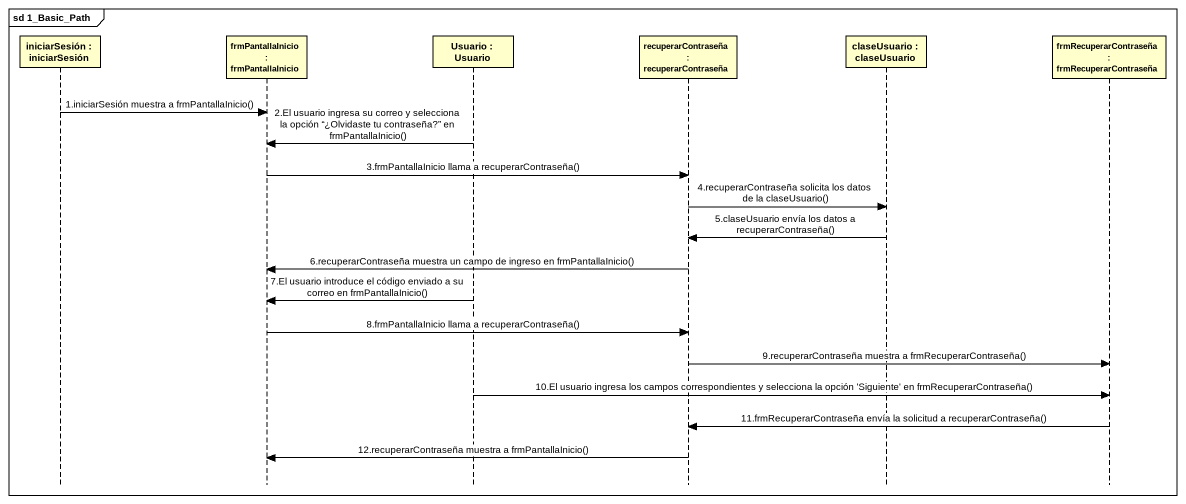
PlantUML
@startuml
mainframe sd 1_Basic_Path
hide footbox
participant "iniciarSesión : iniciarSesión" as iniciarSesión
participant "frmPantallaInicio : frmPantallaInicio" as frmPantallaInicio
participant "Usuario : Usuario" as Usuario
participant "recuperarContraseña : recuperarContraseña" as recuperarContraseña
participant "claseUsuario : claseUsuario" as claseUsuario
participant "frmRecuperarContraseña : frmRecuperarContraseña" as frmRecuperarContraseña

iniciarSesión -> frmPantallaInicio : 1.iniciarSesión muestra a frmPantallaInicio()
Usuario -> frmPantallaInicio : 2.El usuario ingresa su correo y selecciona la opción “¿Olvidaste tu contraseña?” en frmPantallaInicio()
frmPantallaInicio -> recuperarContraseña : 3.frmPantallaInicio llama a recuperarContraseña()
recuperarContraseña -> claseUsuario : 4.recuperarContraseña solicita los datos de la claseUsuario()
claseUsuario -> recuperarContraseña : 5.claseUsuario envía los datos a recuperarContraseña()
recuperarContraseña -> frmPantallaInicio : 6.recuperarContraseña muestra un campo de ingreso en frmPantallaInicio()
Usuario -> frmPantallaInicio : 7.El usuario introduce el código enviado a su correo en frmPantallaInicio()
frmPantallaInicio -> recuperarContraseña : 8.frmPantallaInicio llama a recuperarContraseña()
recuperarContraseña -> frmRecuperarContraseña : 9.recuperarContraseña muestra a frmRecuperarContraseña()
Usuario -> frmRecuperarContraseña : 10.El usuario ingresa los campos correspondientes y selecciona la opción 'Siguiente' en frmRecuperarContraseña()
frmRecuperarContraseña -> recuperarContraseña : 11.frmRecuperarContraseña envía la solicitud a recuperarContraseña()
recuperarContraseña -> frmPantallaInicio : 12.recuperarContraseña muestra a frmPantallaInicio()
@enduml
